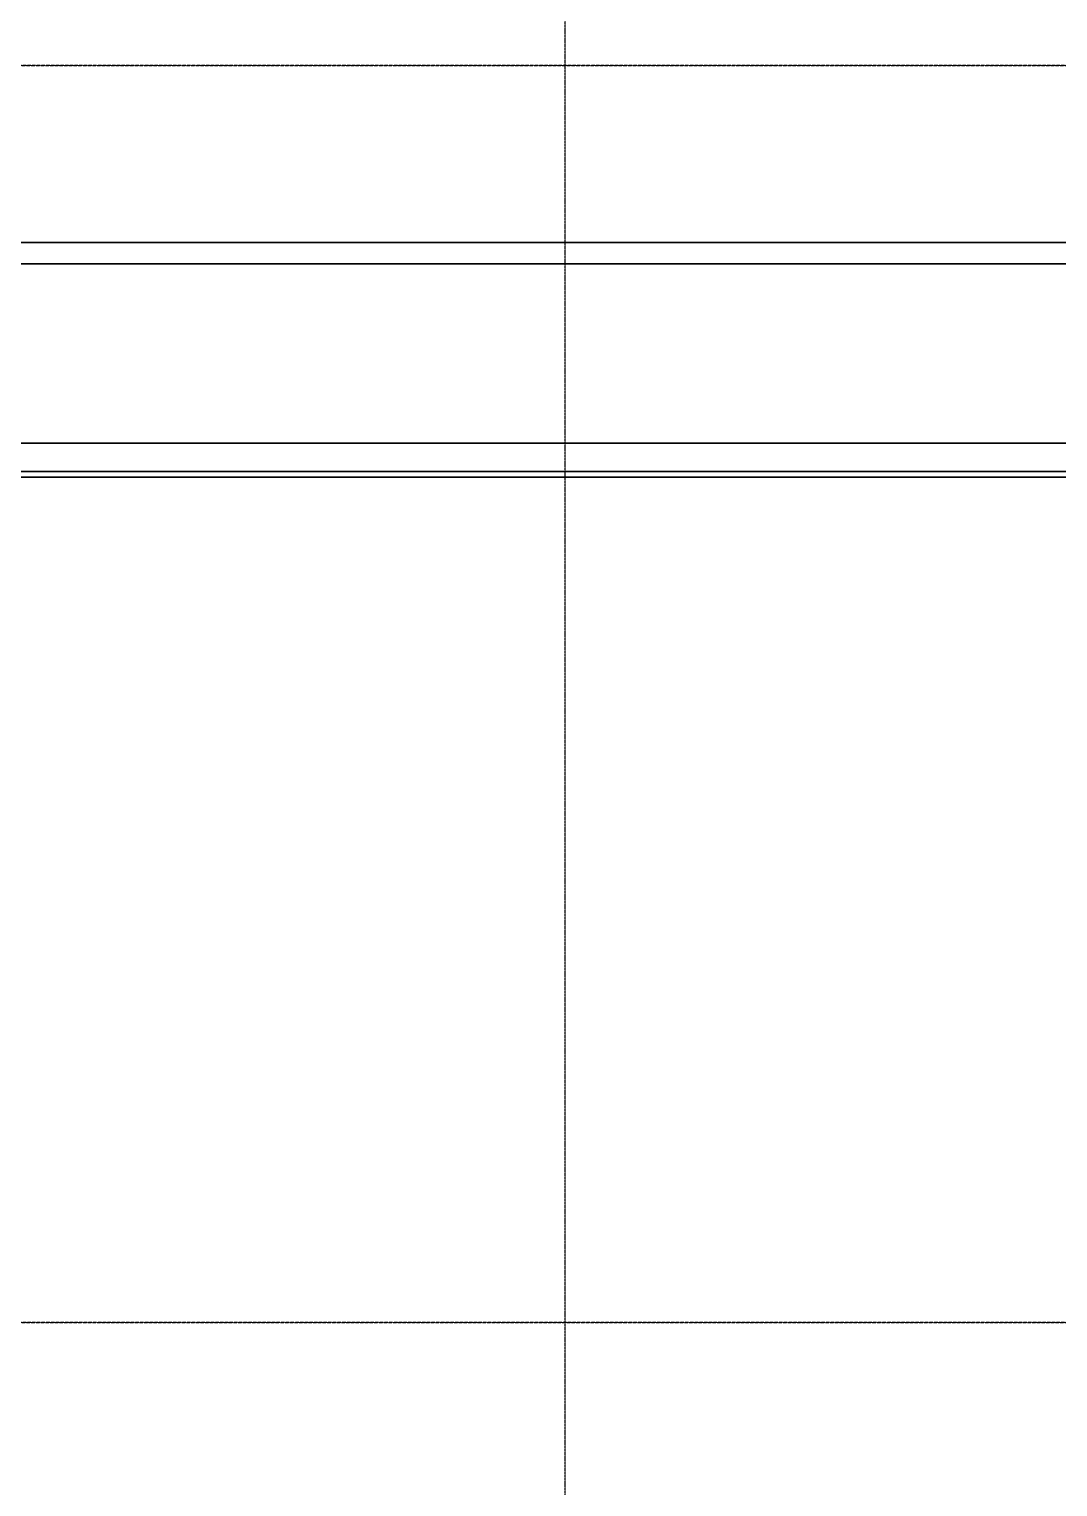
# Model space of a CAD drawing. Extents: x -599358 to 2865263, y -1062760 to 486533.
# Drawn here: x 1858426 to 1859998, y -665581 to -663354 of the extents above; entities that cross this region are included whole.
import ezdxf

# ---------------------------------------------------------------- set-up
doc = ezdxf.new("R2010")
doc.units = 0
doc.linetypes.add('DASH', pattern=[0.35, 0.25, -0.1])
doc.linetypes.add('DOTE', pattern=[2.42, 2, -0.2, 0.02, -0.2])
doc.layers.add('A-AXIS-DOTE', color=14, linetype='DOTE')
doc.layers.add('A-LIN-V', color=9, linetype='Continuous')

# ---------------------------------------------------------------- blocks, each defined once
blk = doc.blocks.new('w432424324')
at = {"layer": 'A-AXIS-DOTE', "ltscale": 2}
blk.add_line((-759779.7, 577969.1), (-759779.7, 589505.1), dxfattribs=at)
blk = doc.blocks.new('23423wer')
at = {"color": 1, "linetype": 'DASH'}
blk.add_line((-1667421, 542339.9), (-1674651.9, 542339.9), dxfattribs=at)
blk.add_lwpolyline([(-1667005.2, 540926.8), (-1674571, 540926.8)], dxfattribs=at)
at = {"layer": 'A-LIN-V', "color": 1}
for p, q in [((-1674651.9, 542141.1), (-1670089.6, 542141.1)), ((-1671851.4, 542117.1), (-1674651.9, 542117.1)), ((-1667588.3, 541915.5), (-1674651.9, 541915.5)), ((-1674651.9, 541883.5), (-1672256.3, 541883.5)), ((-1668701.9, 541877.1), (-1674651.9, 541877.1))]:
    blk.add_line(p, q, dxfattribs=at)
blk = doc.blocks.new('23423wer-M')
at = {"color": 1, "linetype": 'DASH'}
blk.add_line((1667421, 542339.9), (1674651.9, 542339.9), dxfattribs=at)
blk.add_lwpolyline([(1667005.2, 540926.8), (1674571, 540926.8)], dxfattribs=at)
at = {"layer": 'A-LIN-V', "color": 1}
for p, q in [((1674651.9, 542141.1), (1670089.6, 542141.1)), ((1671851.4, 542117.1), (1674651.9, 542117.1)), ((1667588.3, 541915.5), (1674651.9, 541915.5)), ((1668701.9, 541877.1), (1674651.9, 541877.1)), ((1674651.9, 541883.5), (1672256.3, 541883.5))]:
    blk.add_line(p, q, dxfattribs=at)

msp = doc.modelspace()

# ---------------------------------------------------------------- block references
at = {"xscale": 1.35874988235309, "yscale": 1.35874988235309, "zscale": 1.35874988235309}
for name, p in [('23423wer-M', (-414772.9, -1400314.2)), ('23423wer', (4133263.4, -1400314.2))]:
    msp.add_blockref(name, p, dxfattribs=at)
at = {"layer": 'A-LIN-V'}
msp.add_blockref('w432424324', (2619024.9, -1245167.3), dxfattribs=at)

doc.saveas('drawing.dxf')
